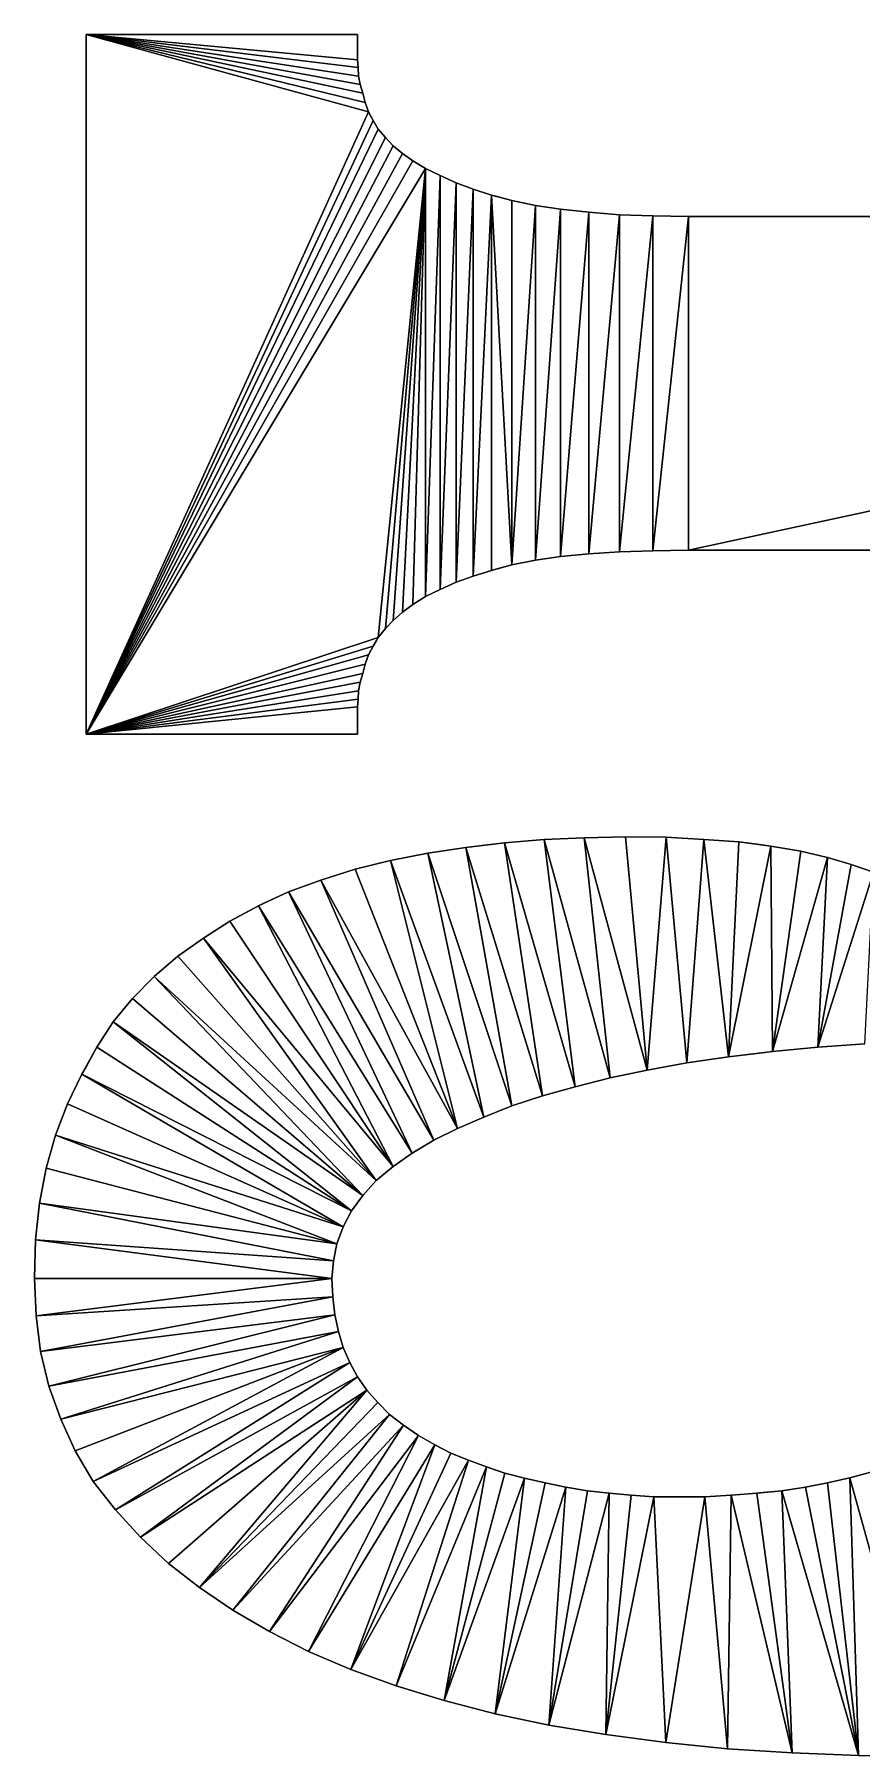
# Model space of a CAD drawing. Header units: inches. Extents: x 62 to 1153, y 3 to 780.
# Drawn here: x 387.652 to 389.257, y 217.283 to 220.625 of the extents above; entities that cross this region are included whole.
import ezdxf

# ---------------------------------------------------------------- set-up
doc = ezdxf.new("R2010")
doc.units = ezdxf.units.IN
doc.header["$MEASUREMENT"] = 0
doc.layers.add('ConstLine', color=6, linetype='Continuous')

msp = doc.modelspace()

# ---------------------------------------------------------------- linework, layer by layer
at = {"layer": 'ConstLine'}
for points in [[(388.2789, 220.6246, 4), (387.7519, 220.6246, 4), (388.2789, 220.6246, 5)], [(387.7519, 220.6246, 4), (387.7519, 220.6246, 5), (388.2789, 220.6246, 5)], [(387.7519, 219.2666, 5), (387.7519, 220.6246, 5), (387.7519, 219.2666, 4)], [(387.7519, 220.6246, 4), (387.7519, 219.2666, 4), (387.7519, 220.6246, 5)], [(388.2789, 220.5756, 5), (387.7519, 220.6246, 5), (388.2799, 220.5606, 5)], [(388.2799, 220.5606, 5), (387.7519, 220.6246, 5), (388.2809, 220.5436, 5)], [(388.2809, 220.5436, 5), (387.7519, 220.6246, 5), (388.2839, 220.5276, 5)], [(388.2889, 220.5106, 5), (388.2839, 220.5276, 5), (387.7519, 220.6246, 5)], [(388.2939, 220.4926, 5), (388.2889, 220.5106, 5), (387.7519, 220.6246, 5)], [(388.2999, 220.4746, 5), (388.2939, 220.4926, 5), (387.7519, 220.6246, 5)], [(388.2789, 220.6246, 5), (387.7519, 220.6246, 5), (388.2789, 220.5756, 5)], [(387.7519, 220.6246, 5), (387.7519, 219.2666, 5), (388.2999, 220.4746, 5)], [(388.2789, 220.6246, 4), (388.2789, 220.6246, 5), (388.2789, 220.5756, 5)], [(388.2789, 220.6246, 4), (388.2789, 220.5756, 5), (388.2789, 220.5756, 4)], [(388.2789, 220.5756, 5), (388.2799, 220.5606, 5), (388.2799, 220.5606, 4)], [(388.2789, 220.5756, 5), (388.2799, 220.5606, 4), (388.2789, 220.5756, 4)], [(388.2799, 220.5606, 4), (388.2799, 220.5606, 5), (388.2809, 220.5436, 5)], [(388.2799, 220.5606, 4), (388.2809, 220.5436, 5), (388.2809, 220.5436, 4)], [(388.2809, 220.5436, 4), (388.2809, 220.5436, 5), (388.2833, 220.5307, 4)], [(388.2809, 220.5436, 5), (388.2839, 220.5276, 5), (388.2833, 220.5307, 4)], [(388.2839, 220.5276, 4), (388.2833, 220.5307, 4), (388.2839, 220.5276, 5)], [(388.2839, 220.5276, 4), (388.2839, 220.5276, 5), (388.2889, 220.5106, 5)], [(388.2839, 220.5276, 4), (388.2889, 220.5106, 5), (388.2889, 220.5106, 4)], [(388.2889, 220.5106, 4), (388.2889, 220.5106, 5), (388.2939, 220.4926, 5)], [(388.2889, 220.5106, 4), (388.2939, 220.4926, 5), (388.2939, 220.4926, 4)], [(388.3089, 220.4576, 5), (388.2999, 220.4746, 5), (387.7519, 219.2666, 5)], [(388.2939, 220.4926, 4), (388.2939, 220.4926, 5), (388.2999, 220.4746, 5)], [(388.2939, 220.4926, 4), (388.2999, 220.4746, 5), (388.2999, 220.4746, 4)], [(388.2999, 220.4746, 4), (388.2999, 220.4746, 5), (388.3009, 220.4726, 4)], [(388.2999, 220.4746, 5), (388.3089, 220.4576, 5), (388.3009, 220.4726, 4)], [(388.3089, 220.4576, 4), (388.3009, 220.4726, 4), (388.3089, 220.4576, 5)], [(388.3189, 220.4406, 5), (388.3089, 220.4576, 5), (387.7519, 219.2666, 5)], [(388.3329, 220.4246, 5), (388.3189, 220.4406, 5), (387.7519, 219.2666, 5)], [(388.3089, 220.4576, 4), (388.3089, 220.4576, 5), (388.3189, 220.4406, 5)], [(388.3089, 220.4576, 4), (388.3189, 220.4406, 5), (388.3189, 220.4406, 4)], [(388.3189, 220.4406, 4), (388.3189, 220.4406, 5), (388.3329, 220.4246, 5)], [(388.3189, 220.4406, 4), (388.3329, 220.4246, 5), (388.3329, 220.4246, 4)], [(388.3479, 220.4086, 5), (388.3329, 220.4246, 5), (387.7519, 219.2666, 5)], [(388.3659, 220.3936, 5), (388.3479, 220.4086, 5), (387.7519, 219.2666, 5)], [(388.3329, 220.4246, 4), (388.3329, 220.4246, 5), (388.3479, 220.4086, 5)], [(388.3329, 220.4246, 4), (388.3479, 220.4086, 5), (388.3479, 220.4086, 4)], [(388.3659, 220.3936, 4), (388.3479, 220.4086, 4), (388.3479, 220.4086, 5)], [(388.3659, 220.3936, 4), (388.3479, 220.4086, 5), (388.3659, 220.3936, 5)], [(388.3859, 220.3796, 5), (388.3659, 220.3936, 5), (387.7519, 219.2666, 5)], [(388.4109, 220.3646, 5), (388.3859, 220.3796, 5), (387.7519, 219.2666, 5)], [(388.3859, 220.3796, 4), (388.3659, 220.3936, 4), (388.3659, 220.3936, 5)], [(388.3859, 220.3796, 4), (388.3659, 220.3936, 5), (388.3859, 220.3796, 5)], [(388.4109, 220.3646, 4), (388.3859, 220.3796, 4), (388.3859, 220.3796, 5)], [(388.4109, 220.3646, 4), (388.3859, 220.3796, 5), (388.4109, 220.3646, 5)], [(387.7519, 219.2666, 5), (388.3189, 219.4546, 5), (388.4109, 220.3646, 5)], [(388.3329, 219.4716, 5), (388.4109, 220.3646, 5), (388.3189, 219.4546, 5)], [(388.3329, 219.4716, 5), (388.3479, 219.4876, 5), (388.4109, 220.3646, 5)], [(388.3479, 219.4876, 5), (388.3659, 219.5036, 5), (388.4109, 220.3646, 5)], [(388.3659, 219.5036, 5), (388.3859, 219.5186, 5), (388.4109, 220.3646, 5)], [(388.3859, 219.5186, 5), (388.4109, 219.5336, 5), (388.4109, 220.3646, 5)], [(388.4389, 220.3506, 4), (388.4109, 220.3646, 4), (388.4109, 220.3646, 5)], [(388.4389, 220.3506, 4), (388.4109, 220.3646, 5), (388.4389, 220.3506, 5)], [(388.4389, 220.3506, 5), (388.4109, 220.3646, 5), (388.4109, 219.5336, 5)], [(388.4109, 219.5336, 5), (388.4389, 219.5476, 5), (388.4389, 220.3506, 5)], [(388.4699, 220.3366, 4), (388.4389, 220.3506, 4), (388.4389, 220.3506, 5)], [(388.4699, 220.3366, 4), (388.4389, 220.3506, 5), (388.4699, 220.3366, 5)], [(388.4699, 220.3366, 5), (388.4389, 220.3506, 5), (388.4389, 219.5476, 5)], [(388.4389, 219.5476, 5), (388.4699, 219.5616, 5), (388.4699, 220.3366, 5)], [(388.5029, 220.3246, 4), (388.4699, 220.3366, 4), (388.4699, 220.3366, 5)], [(388.5029, 220.3246, 4), (388.4699, 220.3366, 5), (388.5029, 220.3246, 5)], [(388.5029, 220.3246, 5), (388.4699, 220.3366, 5), (388.4699, 219.5616, 5)], [(388.4699, 219.5616, 5), (388.5029, 219.5736, 5), (388.5029, 220.3246, 5)], [(388.5389, 220.3126, 4), (388.5029, 220.3246, 4), (388.5029, 220.3246, 5)], [(388.5389, 220.3126, 4), (388.5029, 220.3246, 5), (388.5389, 220.3126, 5)], [(388.5389, 220.3126, 5), (388.5029, 220.3246, 5), (388.5029, 219.5736, 5)], [(388.5029, 219.5736, 5), (388.5389, 219.5846, 5), (388.5389, 220.3126, 5)], [(388.5469, 220.3106, 4), (388.5389, 220.3126, 4), (388.5389, 220.3126, 5)], [(388.5469, 220.3106, 4), (388.5389, 220.3126, 5), (388.5779, 220.3026, 5)], [(388.5779, 220.3026, 5), (388.5389, 220.3126, 5), (388.5779, 219.5956, 5)], [(388.5389, 219.5846, 5), (388.5779, 219.5956, 5), (388.5389, 220.3126, 5)], [(388.5779, 220.3026, 4), (388.5469, 220.3106, 4), (388.5779, 220.3026, 5)], [(388.6239, 220.2926, 4), (388.5779, 220.3026, 4), (388.5779, 220.3026, 5)], [(388.6239, 220.2926, 4), (388.5779, 220.3026, 5), (388.6239, 220.2926, 5)], [(388.6239, 220.2926, 5), (388.5779, 220.3026, 5), (388.5779, 219.5956, 5)], [(388.5779, 219.5956, 5), (388.6239, 219.6046, 5), (388.6239, 220.2926, 5)], [(388.6729, 220.2856, 4), (388.6239, 220.2926, 4), (388.6239, 220.2926, 5)], [(388.6729, 220.2856, 4), (388.6239, 220.2926, 5), (388.6729, 220.2856, 5)], [(388.6729, 220.2856, 5), (388.6239, 220.2926, 5), (388.6239, 219.6046, 5)], [(388.6239, 219.6046, 5), (388.6729, 219.6116, 5), (388.6729, 220.2856, 5)], [(388.7279, 220.2796, 4), (388.6729, 220.2856, 4), (388.6729, 220.2856, 5)], [(388.7279, 220.2796, 4), (388.6729, 220.2856, 5), (388.7279, 220.2796, 5)], [(388.7279, 220.2796, 5), (388.6729, 220.2856, 5), (388.6729, 219.6116, 5)], [(388.6729, 219.6116, 5), (388.7279, 219.6166, 5), (388.7279, 220.2796, 5)], [(388.7869, 220.2746, 4), (388.7279, 220.2796, 4), (388.7279, 220.2796, 5)], [(388.7869, 220.2746, 4), (388.7279, 220.2796, 5), (388.7869, 220.2746, 5)], [(388.7869, 220.2746, 5), (388.7279, 220.2796, 5), (388.7279, 219.6166, 5)], [(388.7279, 219.6166, 5), (388.7869, 219.6206, 5), (388.7869, 220.2746, 5)], [(388.8519, 220.2726, 4), (388.7869, 220.2746, 4), (388.7869, 220.2746, 5)], [(388.8519, 220.2726, 4), (388.7869, 220.2746, 5), (388.8519, 220.2726, 5)], [(388.8519, 220.2726, 5), (388.7869, 220.2746, 5), (388.7869, 219.6206, 5)], [(388.7869, 219.6206, 5), (388.8519, 219.6226, 5), (388.8519, 220.2726, 5)], [(388.9209, 220.2716, 4), (388.8519, 220.2726, 4), (388.8519, 220.2726, 5)], [(388.9209, 220.2716, 4), (388.8519, 220.2726, 5), (388.9209, 220.2716, 5)], [(388.9209, 220.2716, 5), (388.8519, 220.2726, 5), (388.8519, 219.6226, 5)], [(388.8519, 219.6226, 5), (388.9209, 219.6236, 5), (388.9209, 220.2716, 5)], [(388.9209, 220.2716, 4), (388.9209, 220.2716, 5), (391.9209, 220.2716, 5)], [(388.9209, 220.2716, 5), (388.9209, 219.6236, 5), (391.9209, 220.2716, 5)], [(393.0549, 219.6236, 5), (391.9209, 220.2716, 5), (388.9209, 219.6236, 5)], [(391.9209, 220.2716, 4), (388.9209, 220.2716, 4), (391.9209, 220.2716, 5)], [(388.6239, 219.6046, 4), (388.6239, 219.6046, 5), (388.5779, 219.5956, 5)], [(388.6239, 219.6046, 4), (388.5779, 219.5956, 5), (388.5779, 219.5956, 4)], [(388.6729, 219.6116, 4), (388.6729, 219.6116, 5), (388.6239, 219.6046, 5)], [(388.6729, 219.6116, 4), (388.6239, 219.6046, 5), (388.6239, 219.6046, 4)], [(388.7279, 219.6166, 4), (388.7279, 219.6166, 5), (388.6729, 219.6116, 5)], [(388.7279, 219.6166, 4), (388.6729, 219.6116, 5), (388.6729, 219.6116, 4)], [(388.7869, 219.6206, 4), (388.7869, 219.6206, 5), (388.7279, 219.6166, 5)], [(388.7869, 219.6206, 4), (388.7279, 219.6166, 5), (388.7279, 219.6166, 4)], [(388.8519, 219.6226, 4), (388.8519, 219.6226, 5), (388.7869, 219.6206, 5)], [(388.8519, 219.6226, 4), (388.7869, 219.6206, 5), (388.7869, 219.6206, 4)], [(388.9209, 219.6236, 4), (388.9209, 219.6236, 5), (388.8519, 219.6226, 5)], [(388.9209, 219.6236, 4), (388.8519, 219.6226, 5), (388.8519, 219.6226, 4)], [(388.9209, 219.6236, 4), (393.0549, 219.6236, 4), (388.9209, 219.6236, 5)], [(393.0549, 219.6236, 5), (388.9209, 219.6236, 5), (393.0549, 219.6236, 4)], [(388.5029, 219.5736, 4), (388.5029, 219.5736, 5), (388.4699, 219.5616, 5)], [(388.5029, 219.5736, 4), (388.4699, 219.5616, 5), (388.4699, 219.5616, 4)], [(388.5389, 219.5846, 4), (388.5389, 219.5846, 5), (388.5029, 219.5736, 5)], [(388.5389, 219.5846, 4), (388.5029, 219.5736, 5), (388.5029, 219.5736, 4)], [(388.5779, 219.5956, 5), (388.5389, 219.5846, 5), (388.5469, 219.5869, 4)], [(388.5389, 219.5846, 4), (388.5469, 219.5869, 4), (388.5389, 219.5846, 5)], [(388.5779, 219.5956, 4), (388.5779, 219.5956, 5), (388.5469, 219.5869, 4)], [(388.4389, 219.5476, 4), (388.4389, 219.5476, 5), (388.4109, 219.5336, 5)], [(388.4389, 219.5476, 4), (388.4109, 219.5336, 5), (388.4109, 219.5336, 4)], [(388.4699, 219.5616, 4), (388.4699, 219.5616, 5), (388.4389, 219.5476, 5)], [(388.4699, 219.5616, 4), (388.4389, 219.5476, 5), (388.4389, 219.5476, 4)], [(388.3659, 219.5036, 4), (388.3659, 219.5036, 5), (388.3479, 219.4876, 5)], [(388.3659, 219.5036, 4), (388.3479, 219.4876, 5), (388.3479, 219.4876, 4)], [(388.3859, 219.5186, 4), (388.3859, 219.5186, 5), (388.3659, 219.5036, 5)], [(388.3859, 219.5186, 4), (388.3659, 219.5036, 5), (388.3659, 219.5036, 4)], [(388.4109, 219.5336, 4), (388.4109, 219.5336, 5), (388.3859, 219.5186, 5)], [(388.4109, 219.5336, 4), (388.3859, 219.5186, 5), (388.3859, 219.5186, 4)], [(388.3329, 219.4716, 4), (388.3329, 219.4716, 5), (388.3189, 219.4546, 5)], [(388.3329, 219.4716, 4), (388.3189, 219.4546, 5), (388.3189, 219.4546, 4)], [(388.3479, 219.4876, 4), (388.3479, 219.4876, 5), (388.3329, 219.4716, 5)], [(388.3479, 219.4876, 4), (388.3329, 219.4716, 5), (388.3329, 219.4716, 4)], [(387.7519, 219.2666, 5), (388.3089, 219.4376, 5), (388.3189, 219.4546, 5)], [(388.3089, 219.4376, 5), (387.7519, 219.2666, 5), (388.2999, 219.4206, 5)], [(388.2999, 219.4206, 4), (388.3089, 219.4376, 4), (388.2999, 219.4206, 5)], [(388.3089, 219.4376, 5), (388.2999, 219.4206, 5), (388.3089, 219.4376, 4)], [(388.3189, 219.4546, 5), (388.3089, 219.4376, 5), (388.3153, 219.4486, 4)], [(388.3089, 219.4376, 4), (388.3153, 219.4486, 4), (388.3089, 219.4376, 5)], [(388.3189, 219.4546, 4), (388.3189, 219.4546, 5), (388.3153, 219.4486, 4)], [(387.7519, 219.2666, 5), (388.2939, 219.4026, 5), (388.2999, 219.4206, 5)], [(388.2939, 219.4026, 5), (387.7519, 219.2666, 5), (388.2889, 219.3846, 5)], [(388.2939, 219.4026, 4), (388.2939, 219.4026, 5), (388.2889, 219.3846, 5)], [(388.2889, 219.3846, 5), (388.2889, 219.3846, 4), (388.2939, 219.4026, 4)], [(388.2939, 219.4026, 5), (388.2964, 219.4101, 4), (388.2999, 219.4206, 5)], [(388.2939, 219.4026, 4), (388.2964, 219.4101, 4), (388.2939, 219.4026, 5)], [(388.2999, 219.4206, 4), (388.2999, 219.4206, 5), (388.2964, 219.4101, 4)], [(388.2839, 219.3676, 5), (388.2889, 219.3846, 5), (387.7519, 219.2666, 5)], [(388.2839, 219.3676, 5), (388.2839, 219.3676, 4), (388.2889, 219.3846, 5)], [(388.2889, 219.3846, 4), (388.2889, 219.3846, 5), (388.2839, 219.3676, 4)], [(388.2809, 219.3506, 5), (388.2839, 219.3676, 5), (387.7519, 219.2666, 5)], [(388.2799, 219.3346, 5), (388.2809, 219.3506, 5), (387.7519, 219.2666, 5)], [(388.2799, 219.3346, 4), (388.2809, 219.3506, 5), (388.2799, 219.3346, 5)], [(388.2799, 219.3346, 4), (388.2809, 219.3506, 4), (388.2809, 219.3506, 5)], [(388.281, 219.3512, 4), (388.2839, 219.3676, 5), (388.2809, 219.3506, 5)], [(388.281, 219.3512, 4), (388.2809, 219.3506, 5), (388.2809, 219.3506, 4)], [(388.2839, 219.3676, 5), (388.281, 219.3512, 4), (388.2839, 219.3676, 4)], [(388.2799, 219.3346, 5), (387.7519, 219.2666, 5), (388.2789, 219.3196, 5)], [(388.2789, 219.2666, 5), (388.2789, 219.3196, 5), (387.7519, 219.2666, 5)], [(388.2799, 219.3346, 4), (388.2799, 219.3346, 5), (388.2789, 219.3196, 5)], [(388.2789, 219.3196, 4), (388.2799, 219.3346, 4), (388.2789, 219.3196, 5)], [(388.2789, 219.3196, 5), (388.2789, 219.2666, 5), (388.2789, 219.3196, 4)], [(388.2789, 219.2666, 4), (388.2789, 219.3196, 4), (388.2789, 219.2666, 5)], [(387.7519, 219.2666, 5), (388.2789, 219.2666, 4), (388.2789, 219.2666, 5)], [(388.2789, 219.2666, 4), (387.7519, 219.2666, 5), (387.7519, 219.2666, 4)], [(388.4149, 219.0356, 4), (388.3429, 219.0216, 5), (388.4149, 219.0356, 5)], [(388.3429, 219.0216, 5), (388.4149, 219.0356, 4), (388.3429, 219.0216, 4)], [(388.4149, 219.0356, 5), (388.3429, 219.0216, 5), (388.5239, 218.5236, 5)], [(388.4889, 219.0466, 4), (388.4149, 219.0356, 5), (388.4889, 219.0466, 5)], [(388.4149, 219.0356, 5), (388.4889, 219.0466, 4), (388.4149, 219.0356, 4)], [(388.4889, 219.0466, 5), (388.4149, 219.0356, 5), (388.5779, 218.5456, 5)], [(388.5239, 218.5236, 5), (388.5779, 218.5456, 5), (388.4149, 219.0356, 5)], [(388.4889, 219.0466, 5), (388.5639, 219.0556, 5), (388.5469, 219.0536, 4)], [(388.5639, 219.0556, 5), (388.4889, 219.0466, 5), (388.6379, 218.5646, 5)], [(388.4889, 219.0466, 4), (388.4889, 219.0466, 5), (388.5469, 219.0536, 4)], [(388.5779, 218.5456, 5), (388.6379, 218.5646, 5), (388.4889, 219.0466, 5)], [(388.5639, 219.0556, 4), (388.5469, 219.0536, 4), (388.5639, 219.0556, 5)], [(388.6409, 219.0626, 4), (388.5639, 219.0556, 4), (388.5639, 219.0556, 5)], [(388.6409, 219.0626, 4), (388.5639, 219.0556, 5), (388.6409, 219.0626, 5)], [(388.6409, 219.0626, 5), (388.5639, 219.0556, 5), (388.7009, 218.5826, 5)], [(388.6379, 218.5646, 5), (388.7009, 218.5826, 5), (388.5639, 219.0556, 5)], [(388.7189, 219.0656, 4), (388.6409, 219.0626, 4), (388.6409, 219.0626, 5)], [(388.7189, 219.0656, 4), (388.6409, 219.0626, 5), (388.7189, 219.0656, 5)], [(388.7189, 219.0656, 5), (388.6409, 219.0626, 5), (388.7689, 218.5996, 5)], [(388.7009, 218.5826, 5), (388.7689, 218.5996, 5), (388.6409, 219.0626, 5)], [(388.7989, 219.0676, 4), (388.7189, 219.0656, 4), (388.7189, 219.0656, 5)], [(388.7989, 219.0676, 4), (388.7189, 219.0656, 5), (388.7989, 219.0676, 5)], [(388.7989, 219.0676, 5), (388.7189, 219.0656, 5), (388.8409, 218.6146, 5)], [(388.7689, 218.5996, 5), (388.8409, 218.6146, 5), (388.7189, 219.0656, 5)], [(388.8779, 219.0666, 4), (388.7989, 219.0676, 4), (388.7989, 219.0676, 5)], [(388.8779, 219.0666, 4), (388.7989, 219.0676, 5), (388.8779, 219.0666, 5)], [(388.8779, 219.0666, 5), (388.7989, 219.0676, 5), (388.8409, 218.6146, 5)], [(388.8409, 218.6146, 5), (388.9179, 218.6286, 5), (388.8779, 219.0666, 5)], [(388.9509, 219.0626, 4), (388.8779, 219.0666, 4), (388.8779, 219.0666, 5)], [(388.9509, 219.0626, 4), (388.8779, 219.0666, 5), (388.9509, 219.0626, 5)], [(388.9509, 219.0626, 5), (388.8779, 219.0666, 5), (388.9179, 218.6286, 5)], [(388.9179, 218.6286, 5), (388.9989, 218.6406, 5), (388.9509, 219.0626, 5)], [(389.0189, 219.0576, 4), (388.9509, 219.0626, 4), (388.9509, 219.0626, 5)], [(389.0189, 219.0576, 4), (388.9509, 219.0626, 5), (389.0189, 219.0576, 5)], [(389.0189, 219.0576, 5), (388.9509, 219.0626, 5), (388.9989, 218.6406, 5)], [(389.0809, 219.0496, 5), (389.0189, 219.0576, 5), (388.9989, 218.6406, 5)], [(388.9989, 218.6406, 5), (389.0839, 218.6506, 5), (389.0809, 219.0496, 5)], [(389.0589, 219.0525, 4), (389.0189, 219.0576, 4), (389.0189, 219.0576, 5)], [(389.0589, 219.0525, 4), (389.0189, 219.0576, 5), (389.0809, 219.0496, 5)], [(389.0809, 219.0496, 4), (389.0589, 219.0525, 4), (389.0809, 219.0496, 5)], [(389.1389, 219.0396, 4), (389.0809, 219.0496, 4), (389.0809, 219.0496, 5)], [(389.1389, 219.0396, 4), (389.0809, 219.0496, 5), (389.1389, 219.0396, 5)], [(389.1389, 219.0396, 5), (389.0809, 219.0496, 5), (389.0839, 218.6506, 5)], [(389.1389, 219.0396, 5), (389.0839, 218.6506, 5), (389.1909, 219.0276, 5)], [(389.1909, 219.0276, 4), (389.1389, 219.0396, 4), (389.1389, 219.0396, 5)], [(389.1909, 219.0276, 4), (389.1389, 219.0396, 5), (389.1909, 219.0276, 5)], [(388.2739, 219.0046, 4), (388.2079, 218.9836, 5), (388.2739, 219.0046, 5)], [(388.2079, 218.9836, 5), (388.2739, 219.0046, 4), (388.2079, 218.9836, 4)], [(388.2739, 219.0046, 5), (388.2079, 218.9836, 5), (388.4729, 218.5016, 5)], [(388.2739, 219.0046, 4), (388.2739, 219.0046, 5), (388.3429, 219.0216, 5)], [(388.3429, 219.0216, 4), (388.2739, 219.0046, 4), (388.3429, 219.0216, 5)], [(388.3429, 219.0216, 5), (388.2739, 219.0046, 5), (388.4729, 218.5016, 5)], [(388.4729, 218.5016, 5), (388.5239, 218.5236, 5), (388.3429, 219.0216, 5)], [(389.1719, 218.6596, 5), (389.1909, 219.0276, 5), (389.0839, 218.6506, 5)], [(389.1909, 219.0276, 5), (389.1719, 218.6596, 5), (389.2369, 219.0136, 5)], [(389.2369, 219.0136, 5), (389.1719, 218.6596, 5), (389.2799, 218.9986, 5)], [(389.2369, 219.0136, 4), (389.1909, 219.0276, 4), (389.1909, 219.0276, 5)], [(389.2369, 219.0136, 4), (389.1909, 219.0276, 5), (389.2369, 219.0136, 5)], [(389.2799, 218.9986, 4), (389.2369, 219.0136, 4), (389.2369, 219.0136, 5)], [(389.2799, 218.9986, 4), (389.2369, 219.0136, 5), (389.2799, 218.9986, 5)], [(388.2079, 218.9836, 4), (388.1449, 218.9606, 4), (388.1449, 218.9606, 5)], [(388.2079, 218.9836, 4), (388.1449, 218.9606, 5), (388.2079, 218.9836, 5)], [(388.2079, 218.9836, 5), (388.1449, 218.9606, 5), (388.4269, 218.4786, 5)], [(388.4269, 218.4786, 5), (388.4729, 218.5016, 5), (388.2079, 218.9836, 5)], [(389.1719, 218.6596, 5), (389.2629, 218.6656, 5), (389.2799, 218.9986, 5)], [(388.1449, 218.9606, 5), (388.0933, 218.9366, 4), (388.0869, 218.9336, 5)], [(388.1449, 218.9606, 5), (388.0869, 218.9336, 5), (388.3849, 218.4536, 5)], [(388.0869, 218.9336, 4), (388.0869, 218.9336, 5), (388.0933, 218.9366, 4)], [(388.1449, 218.9606, 4), (388.0933, 218.9366, 4), (388.1449, 218.9606, 5)], [(388.3849, 218.4536, 5), (388.4269, 218.4786, 5), (388.1449, 218.9606, 5)], [(388.0309, 218.9036, 4), (387.9799, 218.8706, 4), (387.9799, 218.8706, 5)], [(388.0309, 218.9036, 4), (387.9799, 218.8706, 5), (388.0309, 218.9036, 5)], [(388.0309, 218.9036, 5), (387.9799, 218.8706, 5), (388.3479, 218.4276, 5)], [(388.0309, 218.9036, 5), (388.0869, 218.9336, 5), (388.0349, 218.9058, 4)], [(388.3479, 218.4276, 5), (388.0869, 218.9336, 5), (388.0309, 218.9036, 5)], [(388.0349, 218.9058, 4), (388.0309, 218.9036, 4), (388.0309, 218.9036, 5)], [(388.0869, 218.9336, 4), (388.0349, 218.9058, 4), (388.0869, 218.9336, 5)], [(388.3479, 218.4276, 5), (388.3849, 218.4536, 5), (388.0869, 218.9336, 5)], [(387.9799, 218.8706, 4), (387.9299, 218.8356, 4), (387.9299, 218.8356, 5)], [(387.9799, 218.8706, 4), (387.9299, 218.8356, 5), (387.9799, 218.8706, 5)], [(387.9799, 218.8706, 5), (387.9299, 218.8356, 5), (388.3149, 218.4006, 5)], [(388.3149, 218.4006, 5), (388.3479, 218.4276, 5), (387.9799, 218.8706, 5)], [(387.9299, 218.8356, 4), (387.8839, 218.7966, 4), (387.8839, 218.7966, 5)], [(387.9299, 218.8356, 4), (387.8839, 218.7966, 5), (387.9299, 218.8356, 5)], [(387.9299, 218.8356, 5), (387.8839, 218.7966, 5), (388.3149, 218.4006, 5)], [(387.8839, 218.7966, 4), (387.8419, 218.7536, 4), (387.8419, 218.7536, 5)], [(387.8839, 218.7966, 4), (387.8419, 218.7536, 5), (387.8839, 218.7966, 5)], [(387.8839, 218.7966, 5), (387.8419, 218.7536, 5), (388.2889, 218.3716, 5)], [(388.2889, 218.3716, 5), (388.3149, 218.4006, 5), (387.8839, 218.7966, 5)], [(387.8419, 218.7536, 4), (387.8049, 218.7086, 4), (387.8049, 218.7086, 5)], [(387.8419, 218.7536, 4), (387.8049, 218.7086, 5), (387.8419, 218.7536, 5)], [(387.8419, 218.7536, 5), (387.8049, 218.7086, 5), (388.2889, 218.3716, 5)], [(387.8049, 218.7086, 4), (387.7729, 218.6596, 4), (387.7729, 218.6596, 5)], [(387.8049, 218.7086, 4), (387.7729, 218.6596, 5), (387.8049, 218.7086, 5)], [(387.8049, 218.7086, 5), (387.7729, 218.6596, 5), (388.2669, 218.3416, 5)], [(388.2669, 218.3416, 5), (388.2889, 218.3716, 5), (387.8049, 218.7086, 5)], [(387.7439, 218.6066, 5), (387.7729, 218.6596, 5), (387.7519, 218.6212, 4)], [(387.7729, 218.6596, 5), (387.7439, 218.6066, 5), (388.2669, 218.3416, 5)], [(387.7729, 218.6596, 4), (387.7519, 218.6212, 4), (387.7729, 218.6596, 5)], [(388.9989, 218.6406, 4), (388.9989, 218.6406, 5), (388.9179, 218.6286, 5)], [(388.9989, 218.6406, 4), (388.9179, 218.6286, 5), (388.9179, 218.6286, 4)], [(389.0839, 218.6506, 5), (388.9989, 218.6406, 5), (389.0589, 218.6477, 4)], [(388.9989, 218.6406, 4), (389.0589, 218.6477, 4), (388.9989, 218.6406, 5)], [(389.0589, 218.6477, 4), (389.0839, 218.6506, 4), (389.0839, 218.6506, 5)], [(389.0839, 218.6506, 4), (389.1719, 218.6596, 4), (389.0839, 218.6506, 5)], [(389.1719, 218.6596, 5), (389.0839, 218.6506, 5), (389.1719, 218.6596, 4)], [(389.1719, 218.6596, 4), (389.2629, 218.6656, 4), (389.1719, 218.6596, 5)], [(389.2629, 218.6656, 5), (389.1719, 218.6596, 5), (389.2629, 218.6656, 4)], [(387.7439, 218.6066, 4), (387.7159, 218.5496, 4), (387.7159, 218.5496, 5)], [(387.7439, 218.6066, 4), (387.7159, 218.5496, 5), (387.7439, 218.6066, 5)], [(387.7439, 218.6066, 5), (387.7159, 218.5496, 5), (388.2509, 218.3106, 5)], [(387.7519, 218.6212, 4), (387.7439, 218.6066, 4), (387.7439, 218.6066, 5)], [(388.2509, 218.3106, 5), (388.2669, 218.3416, 5), (387.7439, 218.6066, 5)], [(388.8409, 218.6146, 4), (388.8409, 218.6146, 5), (388.7689, 218.5996, 5)], [(388.8409, 218.6146, 4), (388.7689, 218.5996, 5), (388.7689, 218.5996, 4)], [(388.9179, 218.6286, 4), (388.9179, 218.6286, 5), (388.8409, 218.6146, 5)], [(388.9179, 218.6286, 4), (388.8409, 218.6146, 5), (388.8409, 218.6146, 4)], [(388.7009, 218.5826, 4), (388.7009, 218.5826, 5), (388.6379, 218.5646, 5)], [(388.7009, 218.5826, 4), (388.6379, 218.5646, 5), (388.6379, 218.5646, 4)], [(388.7689, 218.5996, 4), (388.7689, 218.5996, 5), (388.7009, 218.5826, 5)], [(388.7689, 218.5996, 4), (388.7009, 218.5826, 5), (388.7009, 218.5826, 4)], [(387.7159, 218.5496, 4), (387.6929, 218.4886, 4), (387.6929, 218.4886, 5)], [(387.7159, 218.5496, 4), (387.6929, 218.4886, 5), (387.7159, 218.5496, 5)], [(387.6929, 218.4886, 5), (388.2509, 218.3106, 5), (387.7159, 218.5496, 5)], [(388.5779, 218.5456, 4), (388.5779, 218.5456, 5), (388.5239, 218.5236, 5)], [(388.5779, 218.5456, 4), (388.5239, 218.5236, 5), (388.5239, 218.5236, 4)], [(388.6379, 218.5646, 4), (388.6379, 218.5646, 5), (388.5779, 218.5456, 5)], [(388.6379, 218.5646, 4), (388.5779, 218.5456, 5), (388.5779, 218.5456, 4)], [(388.4729, 218.5016, 4), (388.4729, 218.5016, 5), (388.4269, 218.4786, 5)], [(388.4729, 218.5016, 4), (388.4269, 218.4786, 5), (388.4269, 218.4786, 4)], [(388.5239, 218.5236, 4), (388.5239, 218.5236, 5), (388.4729, 218.5016, 5)], [(388.5239, 218.5236, 4), (388.4729, 218.5016, 5), (388.4729, 218.5016, 4)], [(387.6929, 218.4886, 4), (387.6749, 218.4246, 4), (387.6749, 218.4246, 5)], [(387.6929, 218.4886, 4), (387.6749, 218.4246, 5), (387.6929, 218.4886, 5)], [(387.6929, 218.4886, 5), (387.6749, 218.4246, 5), (388.2389, 218.2776, 5)], [(388.2389, 218.2776, 5), (388.2509, 218.3106, 5), (387.6929, 218.4886, 5)], [(388.4269, 218.4786, 4), (388.4269, 218.4786, 5), (388.3849, 218.4536, 5)], [(388.4269, 218.4786, 4), (388.3849, 218.4536, 5), (388.3849, 218.4536, 4)], [(388.3849, 218.4536, 4), (388.3849, 218.4536, 5), (388.3479, 218.4276, 5)], [(388.3849, 218.4536, 4), (388.3479, 218.4276, 5), (388.3479, 218.4276, 4)], [(387.6749, 218.4246, 4), (387.6619, 218.3566, 4), (387.6619, 218.3566, 5)], [(387.6749, 218.4246, 4), (387.6619, 218.3566, 5), (387.6749, 218.4246, 5)], [(387.6749, 218.4246, 5), (387.6619, 218.3566, 5), (388.2389, 218.2776, 5)], [(388.3149, 218.4006, 5), (388.2889, 218.3716, 5), (388.3149, 218.4006, 4)], [(388.2889, 218.3716, 5), (388.2889, 218.3716, 4), (388.3149, 218.4006, 4)], [(388.3479, 218.4276, 5), (388.3149, 218.4006, 5), (388.3442, 218.4246, 4)], [(388.3149, 218.4006, 4), (388.3442, 218.4246, 4), (388.3149, 218.4006, 5)], [(388.3479, 218.4276, 4), (388.3479, 218.4276, 5), (388.3442, 218.4246, 4)], [(388.2889, 218.3716, 5), (388.2669, 218.3416, 5), (388.2889, 218.3716, 4)], [(388.2669, 218.3416, 4), (388.2889, 218.3716, 4), (388.2669, 218.3416, 5)], [(387.6619, 218.3566, 4), (387.6539, 218.2856, 4), (387.6539, 218.2856, 5)], [(387.6619, 218.3566, 4), (387.6539, 218.2856, 5), (387.6619, 218.3566, 5)], [(387.6619, 218.3566, 5), (387.6539, 218.2856, 5), (388.2319, 218.2446, 5)], [(388.2319, 218.2446, 5), (388.2389, 218.2776, 5), (387.6619, 218.3566, 5)], [(388.2669, 218.3416, 5), (388.2509, 218.3106, 5), (388.2509, 218.3106, 4)], [(388.2509, 218.3106, 4), (388.2669, 218.3416, 4), (388.2669, 218.3416, 5)], [(388.2389, 218.2776, 5), (388.2389, 218.2776, 4), (388.2509, 218.3106, 5)], [(388.2509, 218.3106, 4), (388.2509, 218.3106, 5), (388.2389, 218.2776, 4)], [(387.6539, 218.2856, 4), (387.6519, 218.2106, 4), (387.6519, 218.2106, 5)], [(387.6539, 218.2856, 4), (387.6519, 218.2106, 5), (387.6539, 218.2856, 5)], [(387.6519, 218.2106, 5), (388.2289, 218.2106, 5), (387.6539, 218.2856, 5)], [(388.2319, 218.2446, 5), (387.6539, 218.2856, 5), (388.2289, 218.2106, 5)], [(388.2389, 218.2776, 5), (388.2319, 218.2446, 5), (388.2389, 218.2776, 4)], [(388.2319, 218.2446, 5), (388.2319, 218.2446, 4), (388.2389, 218.2776, 4)], [(388.2319, 218.2446, 5), (388.2289, 218.2106, 5), (388.2319, 218.2446, 4)], [(388.2289, 218.2106, 4), (388.2319, 218.2446, 4), (388.2289, 218.2106, 5)], [(387.6519, 218.2106, 4), (387.6549, 218.1376, 4), (387.6549, 218.1376, 5)], [(387.6519, 218.2106, 4), (387.6549, 218.1376, 5), (387.6519, 218.2106, 5)], [(387.6549, 218.1376, 5), (388.2289, 218.2106, 5), (387.6519, 218.2106, 5)], [(388.2289, 218.2106, 5), (387.6549, 218.1376, 5), (388.2309, 218.1746, 5)], [(388.2289, 218.2106, 5), (388.2309, 218.1746, 5), (388.2289, 218.2106, 4)], [(388.2309, 218.1746, 4), (388.2289, 218.2106, 4), (388.2309, 218.1746, 5)], [(387.6639, 218.0686, 5), (388.2309, 218.1746, 5), (387.6549, 218.1376, 5)], [(388.2309, 218.1746, 5), (387.6639, 218.0686, 5), (388.2349, 218.1396, 5)], [(388.2315, 218.1686, 4), (388.2309, 218.1746, 4), (388.2309, 218.1746, 5)], [(388.2309, 218.1746, 5), (388.2349, 218.1396, 5), (388.2315, 218.1686, 4)], [(388.2349, 218.1396, 4), (388.2315, 218.1686, 4), (388.2349, 218.1396, 5)], [(387.6549, 218.1376, 5), (387.6549, 218.1376, 4), (387.6639, 218.0686, 4)], [(387.6549, 218.1376, 5), (387.6639, 218.0686, 4), (387.6639, 218.0686, 5)], [(387.6799, 218.0016, 5), (388.2349, 218.1396, 5), (387.6639, 218.0686, 5)], [(388.2349, 218.1396, 5), (387.6799, 218.0016, 5), (388.2419, 218.1076, 5)], [(388.2419, 218.1076, 4), (388.2349, 218.1396, 4), (388.2419, 218.1076, 5)], [(388.2349, 218.1396, 5), (388.2419, 218.1076, 5), (388.2349, 218.1396, 4)], [(387.7029, 217.9376, 5), (388.2419, 218.1076, 5), (387.6799, 218.0016, 5)], [(388.2419, 218.1076, 5), (387.7029, 217.9376, 5), (388.2509, 218.0766, 5)], [(388.2419, 218.1076, 4), (388.2419, 218.1076, 5), (388.2509, 218.0766, 5)], [(388.2419, 218.1076, 4), (388.2509, 218.0766, 5), (388.2509, 218.0766, 4)], [(387.6639, 218.0686, 4), (387.6799, 218.0016, 4), (387.6799, 218.0016, 5)], [(387.6639, 218.0686, 4), (387.6799, 218.0016, 5), (387.6639, 218.0686, 5)], [(387.7309, 217.8756, 5), (388.2509, 218.0766, 5), (387.7029, 217.9376, 5)], [(387.7659, 217.8166, 5), (388.2509, 218.0766, 5), (387.7309, 217.8756, 5)], [(388.2509, 218.0766, 5), (387.7659, 217.8166, 5), (388.2639, 218.0476, 5)], [(388.2639, 218.0476, 5), (388.2639, 218.0476, 4), (388.2509, 218.0766, 5)], [(388.2509, 218.0766, 4), (388.2509, 218.0766, 5), (388.2639, 218.0476, 4)], [(387.8089, 217.7616, 5), (388.2639, 218.0476, 5), (387.7659, 217.8166, 5)], [(388.2639, 218.0476, 5), (387.8089, 217.7616, 5), (388.2789, 218.0196, 5)], [(388.2789, 218.0196, 4), (388.2639, 218.0476, 4), (388.2789, 218.0196, 5)], [(388.2639, 218.0476, 5), (388.2789, 218.0196, 5), (388.2639, 218.0476, 4)], [(387.6799, 218.0016, 4), (387.7029, 217.9376, 4), (387.7029, 217.9376, 5)], [(387.6799, 218.0016, 4), (387.7029, 217.9376, 5), (387.6799, 218.0016, 5)], [(387.8579, 217.7086, 5), (388.2789, 218.0196, 5), (387.8089, 217.7616, 5)], [(388.2969, 217.9936, 5), (388.2789, 218.0196, 5), (387.8579, 217.7086, 5)], [(388.2969, 217.9936, 4), (388.2789, 218.0196, 4), (388.2969, 217.9936, 5)], [(388.2789, 218.0196, 5), (388.2969, 217.9936, 5), (388.2789, 218.0196, 4)], [(387.8579, 217.7086, 5), (387.9119, 217.6576, 5), (388.2969, 217.9936, 5)], [(387.9719, 217.6106, 5), (388.2969, 217.9936, 5), (387.9119, 217.6576, 5)], [(388.2969, 217.9936, 5), (387.9719, 217.6106, 5), (388.3179, 217.9696, 5)], [(388.3179, 217.9696, 5), (387.9719, 217.6106, 5), (388.3409, 217.9466, 5)], [(388.3179, 217.9696, 4), (388.2969, 217.9936, 5), (388.3179, 217.9696, 5)], [(388.2969, 217.9936, 4), (388.2969, 217.9936, 5), (388.3179, 217.9696, 4)], [(388.3179, 217.9696, 4), (388.3179, 217.9696, 5), (388.3409, 217.9466, 5)], [(388.3179, 217.9696, 4), (388.3409, 217.9466, 5), (388.3409, 217.9466, 4)], [(387.7029, 217.9376, 4), (387.7309, 217.8756, 4), (387.7309, 217.8756, 5)], [(387.7029, 217.9376, 4), (387.7309, 217.8756, 5), (387.7029, 217.9376, 5)], [(388.0369, 217.5666, 5), (388.3409, 217.9466, 5), (387.9719, 217.6106, 5)], [(388.0369, 217.5666, 5), (388.3679, 217.9256, 5), (388.3409, 217.9466, 5)], [(388.3409, 217.9466, 5), (388.3679, 217.9256, 5), (388.3409, 217.9466, 4)], [(388.3679, 217.9256, 4), (388.3409, 217.9466, 4), (388.3679, 217.9256, 5)], [(388.0369, 217.5666, 5), (388.1079, 217.5256, 5), (388.3679, 217.9256, 5)], [(388.3969, 217.9056, 5), (388.3679, 217.9256, 5), (388.1079, 217.5256, 5)], [(388.1079, 217.5256, 5), (388.1839, 217.4866, 5), (388.3969, 217.9056, 5)], [(388.4289, 217.8876, 5), (388.3969, 217.9056, 5), (388.1839, 217.4866, 5)], [(388.3867, 217.9126, 4), (388.3679, 217.9256, 4), (388.3679, 217.9256, 5)], [(388.3679, 217.9256, 5), (388.3969, 217.9056, 5), (388.3867, 217.9126, 4)], [(388.3969, 217.9056, 4), (388.3867, 217.9126, 4), (388.3969, 217.9056, 5)], [(388.4289, 217.8876, 4), (388.3969, 217.9056, 4), (388.3969, 217.9056, 5)], [(388.4289, 217.8876, 4), (388.3969, 217.9056, 5), (388.4289, 217.8876, 5)], [(387.7309, 217.8756, 4), (387.7659, 217.8166, 4), (387.7659, 217.8166, 5)], [(387.7309, 217.8756, 4), (387.7659, 217.8166, 5), (387.7309, 217.8756, 5)], [(388.1839, 217.4866, 5), (388.2659, 217.4516, 5), (388.4289, 217.8876, 5)], [(388.4599, 217.8716, 5), (388.4289, 217.8876, 5), (388.2659, 217.4516, 5)], [(388.4939, 217.8576, 5), (388.4599, 217.8716, 5), (388.2659, 217.4516, 5)], [(388.4599, 217.8716, 4), (388.4289, 217.8876, 4), (388.4289, 217.8876, 5)], [(388.4599, 217.8716, 4), (388.4289, 217.8876, 5), (388.4599, 217.8716, 5)], [(388.4939, 217.8576, 4), (388.4599, 217.8716, 4), (388.4599, 217.8716, 5)], [(388.4939, 217.8576, 4), (388.4599, 217.8716, 5), (388.4939, 217.8576, 5)], [(388.2659, 217.4516, 5), (388.3539, 217.4196, 5), (388.4939, 217.8576, 5)], [(388.5289, 217.8446, 5), (388.4939, 217.8576, 5), (388.3539, 217.4196, 5)], [(388.3539, 217.4196, 5), (388.4469, 217.3916, 5), (388.5289, 217.8446, 5)], [(388.5649, 217.8326, 5), (388.5289, 217.8446, 5), (388.4469, 217.3916, 5)], [(388.6029, 217.8226, 5), (388.5649, 217.8326, 5), (388.4469, 217.3916, 5)], [(388.5289, 217.8446, 4), (388.4939, 217.8576, 4), (388.4939, 217.8576, 5)], [(388.5289, 217.8446, 4), (388.4939, 217.8576, 5), (388.5289, 217.8446, 5)], [(388.5469, 217.8386, 4), (388.5289, 217.8446, 4), (388.5289, 217.8446, 5)], [(388.5469, 217.8386, 4), (388.5289, 217.8446, 5), (388.5649, 217.8326, 5)], [(388.5649, 217.8326, 4), (388.5469, 217.8386, 4), (388.5649, 217.8326, 5)], [(388.6029, 217.8226, 4), (388.5649, 217.8326, 4), (388.5649, 217.8326, 5)], [(388.6029, 217.8226, 4), (388.5649, 217.8326, 5), (388.6029, 217.8226, 5)], [(389.2749, 217.8346, 4), (389.2339, 217.8236, 4), (389.2339, 217.8236, 5)], [(389.2749, 217.8346, 4), (389.2339, 217.8236, 5), (389.2749, 217.8346, 5)], [(389.2749, 217.8346, 5), (389.2339, 217.8236, 5), (389.3839, 217.2826, 5)], [(387.7659, 217.8166, 4), (387.8089, 217.7616, 4), (387.8089, 217.7616, 5)], [(387.7659, 217.8166, 4), (387.8089, 217.7616, 5), (387.7659, 217.8166, 5)], [(388.4469, 217.3916, 5), (388.5459, 217.3656, 5), (388.6029, 217.8226, 5)], [(388.6429, 217.8136, 5), (388.6029, 217.8226, 5), (388.5459, 217.3656, 5)], [(388.6829, 217.8056, 5), (388.6429, 217.8136, 5), (388.5459, 217.3656, 5)], [(388.5459, 217.3656, 5), (388.6499, 217.3436, 5), (388.6829, 217.8056, 5)], [(388.6429, 217.8136, 4), (388.6029, 217.8226, 4), (388.6029, 217.8226, 5)], [(388.6429, 217.8136, 4), (388.6029, 217.8226, 5), (388.6429, 217.8136, 5)], [(388.6829, 217.8056, 4), (388.6429, 217.8136, 4), (388.6429, 217.8136, 5)], [(388.6829, 217.8056, 4), (388.6429, 217.8136, 5), (388.6829, 217.8056, 5)], [(388.7249, 217.7986, 5), (388.6829, 217.8056, 5), (388.6499, 217.3436, 5)], [(388.7669, 217.7936, 5), (388.7249, 217.7986, 5), (388.6499, 217.3436, 5)], [(388.7249, 217.7986, 4), (388.6829, 217.8056, 4), (388.6829, 217.8056, 5)], [(388.7249, 217.7986, 4), (388.6829, 217.8056, 5), (388.7249, 217.7986, 5)], [(388.7669, 217.7936, 4), (388.7249, 217.7986, 4), (388.7249, 217.7986, 5)], [(388.7669, 217.7936, 4), (388.7249, 217.7986, 5), (388.7669, 217.7936, 5)], [(389.0589, 217.7941, 4), (389.0539, 217.7936, 5), (389.1019, 217.7986, 5)], [(389.1019, 217.7986, 5), (389.0539, 217.7936, 5), (389.1219, 217.2896, 5)], [(389.1019, 217.7986, 4), (389.0589, 217.7941, 4), (389.1019, 217.7986, 5)], [(389.1479, 217.8056, 4), (389.1019, 217.7986, 4), (389.1019, 217.7986, 5)], [(389.1479, 217.8056, 4), (389.1019, 217.7986, 5), (389.1479, 217.8056, 5)], [(389.1479, 217.8056, 5), (389.1019, 217.7986, 5), (389.2509, 217.2846, 5)], [(389.1219, 217.2896, 5), (389.2509, 217.2846, 5), (389.1019, 217.7986, 5)], [(389.1909, 217.8136, 4), (389.1479, 217.8056, 4), (389.1479, 217.8056, 5)], [(389.1909, 217.8136, 4), (389.1479, 217.8056, 5), (389.1909, 217.8136, 5)], [(389.1909, 217.8136, 5), (389.1479, 217.8056, 5), (389.2509, 217.2846, 5)], [(389.2339, 217.8236, 4), (389.1909, 217.8136, 4), (389.1909, 217.8136, 5)], [(389.2339, 217.8236, 4), (389.1909, 217.8136, 5), (389.2339, 217.8236, 5)], [(389.2339, 217.8236, 5), (389.1909, 217.8136, 5), (389.2509, 217.2846, 5)], [(389.2509, 217.2846, 5), (389.3839, 217.2826, 5), (389.2339, 217.8236, 5)], [(388.6499, 217.3436, 5), (388.7609, 217.3256, 5), (388.7669, 217.7936, 5)], [(388.8099, 217.7896, 5), (388.7669, 217.7936, 5), (388.7609, 217.3256, 5)], [(388.8539, 217.7866, 5), (388.8099, 217.7896, 5), (388.7609, 217.3256, 5)], [(388.7609, 217.3256, 5), (388.8769, 217.3096, 5), (388.8539, 217.7866, 5)], [(388.8099, 217.7896, 4), (388.7669, 217.7936, 4), (388.7669, 217.7936, 5)], [(388.8099, 217.7896, 4), (388.7669, 217.7936, 5), (388.8099, 217.7896, 5)], [(388.8539, 217.7866, 4), (388.8099, 217.7896, 4), (388.8099, 217.7896, 5)], [(388.8539, 217.7866, 4), (388.8099, 217.7896, 5), (388.8539, 217.7866, 5)], [(388.9529, 217.7866, 4), (388.8539, 217.7866, 4), (388.8539, 217.7866, 5)], [(388.9529, 217.7866, 4), (388.8539, 217.7866, 5), (388.9529, 217.7866, 5)], [(388.8539, 217.7866, 5), (388.8769, 217.3096, 5), (388.9529, 217.7866, 5)], [(388.9969, 217.2976, 5), (388.9529, 217.7866, 5), (388.8769, 217.3096, 5)], [(389.0039, 217.7896, 4), (388.9529, 217.7866, 4), (388.9529, 217.7866, 5)], [(389.0039, 217.7896, 4), (388.9529, 217.7866, 5), (389.0039, 217.7896, 5)], [(388.9529, 217.7866, 5), (388.9969, 217.2976, 5), (389.0039, 217.7896, 5)], [(389.1219, 217.2896, 5), (389.0039, 217.7896, 5), (388.9969, 217.2976, 5)], [(389.0539, 217.7936, 4), (389.0039, 217.7896, 4), (389.0039, 217.7896, 5)], [(389.0539, 217.7936, 4), (389.0039, 217.7896, 5), (389.0539, 217.7936, 5)], [(389.0539, 217.7936, 5), (389.0039, 217.7896, 5), (389.1219, 217.2896, 5)], [(389.0589, 217.7941, 4), (389.0539, 217.7936, 4), (389.0539, 217.7936, 5)], [(387.8089, 217.7616, 4), (387.8579, 217.7086, 4), (387.8579, 217.7086, 5)], [(387.8089, 217.7616, 4), (387.8579, 217.7086, 5), (387.8089, 217.7616, 5)], [(387.9119, 217.6576, 4), (387.9119, 217.6576, 5), (387.8579, 217.7086, 5)], [(387.9119, 217.6576, 4), (387.8579, 217.7086, 5), (387.8579, 217.7086, 4)], [(387.9719, 217.6106, 4), (387.9719, 217.6106, 5), (387.9119, 217.6576, 5)], [(387.9719, 217.6106, 4), (387.9119, 217.6576, 5), (387.9119, 217.6576, 4)], [(387.9719, 217.6106, 4), (388.0349, 217.568, 4), (387.9719, 217.6106, 5)], [(388.0369, 217.5666, 5), (387.9719, 217.6106, 5), (388.0349, 217.568, 4)], [(388.0369, 217.5666, 4), (388.0369, 217.5666, 5), (388.0349, 217.568, 4)], [(388.1079, 217.5256, 4), (388.1079, 217.5256, 5), (388.0369, 217.5666, 5)], [(388.1079, 217.5256, 4), (388.0369, 217.5666, 5), (388.0369, 217.5666, 4)], [(388.1839, 217.4866, 4), (388.1839, 217.4866, 5), (388.1079, 217.5256, 5)], [(388.1839, 217.4866, 4), (388.1079, 217.5256, 5), (388.1079, 217.5256, 4)], [(388.2659, 217.4516, 4), (388.2659, 217.4516, 5), (388.1839, 217.4866, 5)], [(388.2659, 217.4516, 4), (388.1839, 217.4866, 5), (388.1839, 217.4866, 4)], [(388.3539, 217.4196, 4), (388.3539, 217.4196, 5), (388.2659, 217.4516, 5)], [(388.3539, 217.4196, 4), (388.2659, 217.4516, 5), (388.2659, 217.4516, 4)], [(388.3539, 217.4196, 4), (388.417, 217.4006, 4), (388.3539, 217.4196, 5)], [(388.4469, 217.3916, 5), (388.3539, 217.4196, 5), (388.417, 217.4006, 4)], [(388.4469, 217.3916, 4), (388.4469, 217.3916, 5), (388.417, 217.4006, 4)], [(388.5459, 217.3656, 4), (388.5459, 217.3656, 5), (388.4469, 217.3916, 5)], [(388.5459, 217.3656, 4), (388.4469, 217.3916, 5), (388.4469, 217.3916, 4)], [(388.6499, 217.3436, 4), (388.6499, 217.3436, 5), (388.5459, 217.3656, 5)], [(388.6499, 217.3436, 4), (388.5459, 217.3656, 5), (388.5459, 217.3656, 4)], [(388.7609, 217.3256, 4), (388.7609, 217.3256, 5), (388.6499, 217.3436, 5)], [(388.7609, 217.3256, 4), (388.6499, 217.3436, 5), (388.6499, 217.3436, 4)], [(388.8769, 217.3096, 4), (388.8769, 217.3096, 5), (388.7609, 217.3256, 5)], [(388.8769, 217.3096, 4), (388.7609, 217.3256, 5), (388.7609, 217.3256, 4)], [(388.9969, 217.2976, 4), (388.9969, 217.2976, 5), (388.8769, 217.3096, 5)], [(388.9969, 217.2976, 4), (388.8769, 217.3096, 5), (388.8769, 217.3096, 4)], [(388.9969, 217.2976, 4), (389.1219, 217.2896, 4), (388.9969, 217.2976, 5)], [(389.1219, 217.2896, 5), (388.9969, 217.2976, 5), (389.1219, 217.2896, 4)], [(389.2509, 217.2846, 4), (389.2509, 217.2846, 5), (389.1219, 217.2896, 5)], [(389.2509, 217.2846, 4), (389.1219, 217.2896, 5), (389.1219, 217.2896, 4)], [(389.3839, 217.2826, 4), (389.3839, 217.2826, 5), (389.2509, 217.2846, 5)], [(389.3839, 217.2826, 4), (389.2509, 217.2846, 5), (389.2509, 217.2846, 4)]]:
    msp.add_3dface(points, dxfattribs=at)

doc.saveas('drawing.dxf')
